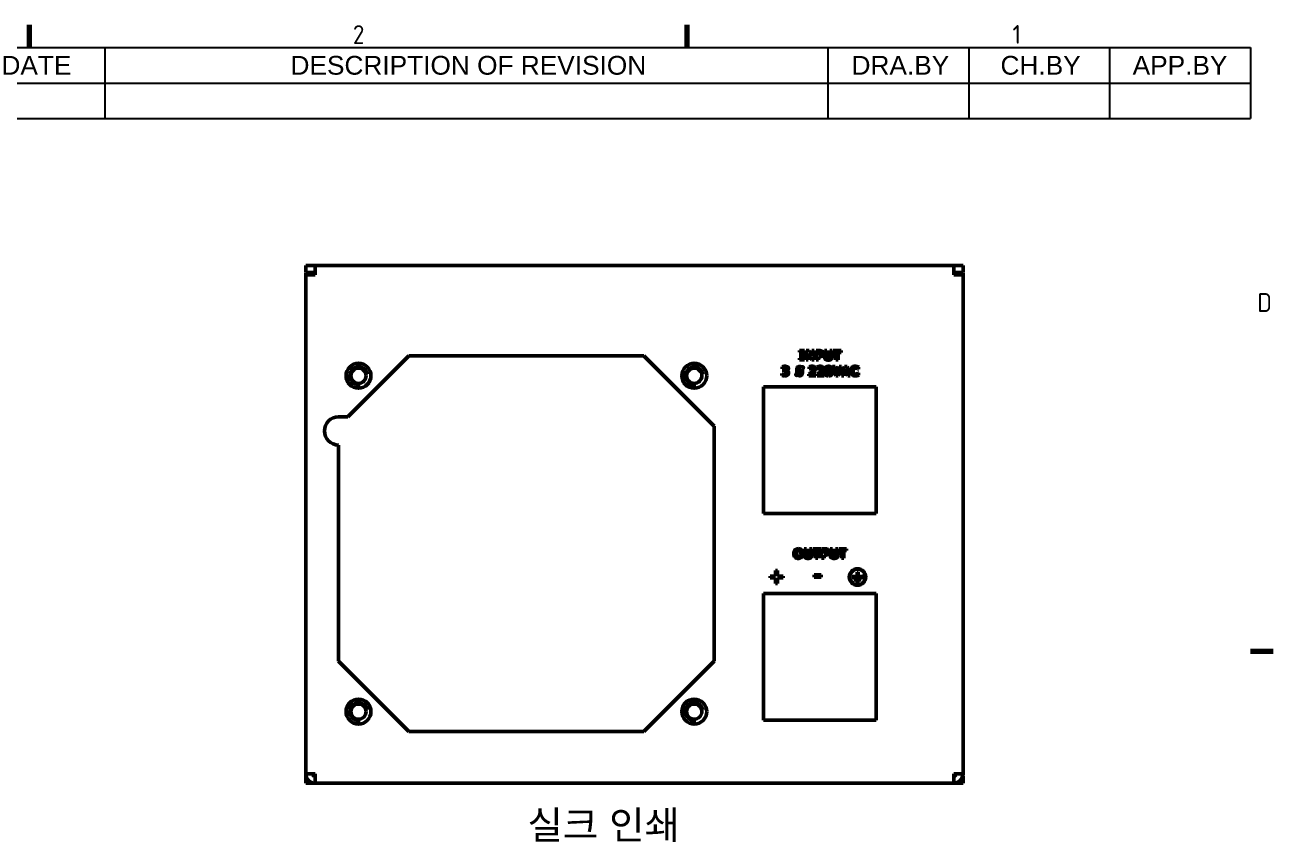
# Model space of a CAD drawing. Header units: millimetres. Extents: x 0 to 840, y 0 to 594.
# Drawn here: x 559 to 824.8, y 404.9 to 578.8 of the extents above; entities that cross this region are included whole.
import ezdxf

# ---------------------------------------------------------------- set-up
doc = ezdxf.new("R2010")
doc.units = ezdxf.units.MM
doc.header["$LTSCALE"] = 2
doc.layers.get('0').update_dxf_attribs({"lineweight": 25})
for name, color, linetype, lineweight in [('가시적인 것(ISO)', 7, 'Continuous', 50), ('가시적인 좁은 것(ISO)', 1, 'Continuous', 35), ('경계(ISO)', 7, 'Continuous', 70), ('기호(ISO)', 7, 'Continuous', 25)]:
    doc.layers.add(name, color=color, linetype=linetype, lineweight=lineweight)
doc.styles.add('ISO Proportional', font='arial.ttf')
doc.styles.add('ISO ProportionalPSTEK', font='isocp.shx')
doc.styles.add('주 문자 (JIS)', font='arial.ttf')

# ---------------------------------------------------------------- blocks, each defined once
blk = doc.blocks.new('경계 Default Border')
at = {"layer": '경계(ISO)'}
for p, q in [((280, 287), (280, 289.4)), ((350, 287), (350, 289.4)), ((410, 222.75), (412.4, 222.75))]:
    blk.add_line(p, q, dxfattribs=at)
at = {"layer": '경계(ISO)', "color": 1, "char_height": 2, "attachment_point": 7, "style": 'ISO ProportionalPSTEK'}
for s, insert in [('2', (314.42, 287.38)), ('1', (384.66, 287.4)), ('D', (410.72, 258.86))]:
    blk.add_mtext(s, dxfattribs=dict(at, insert=insert))
blk = doc.blocks.new('리비전 내역')
at = {"layer": '기호(ISO)'}
for p, q in [((258, 287), (410, 287)), ((288, 287), (288, 283.22)), ((365, 287), (365, 283.22)), ((380, 287), (380, 283.22)), ((395, 287), (395, 283.22)), ((410, 287), (410, 283.22)), ((258, 283.22), (410, 283.22)), ((288, 283.22), (288, 279.44)), ((365, 283.22), (365, 279.44)), ((380, 283.22), (380, 279.44)), ((395, 283.22), (395, 279.44)), ((410, 283.22), (410, 279.44)), ((258, 279.44), (410, 279.44))]:
    blk.add_line(p, q, dxfattribs=at)
at = {"layer": '기호(ISO)', "color": 7, "char_height": 2, "attachment_point": 7, "style": '주 문자 (JIS)'}
for s, insert in [('DATE', (277, 284.11)), ('DESCRIPTION OF REVISION', (307.78, 284.08)), ('DRA.BY', (367.52, 284.11)), ('CH.BY', (383.38, 284.08)), ('APP.BY', (397.45, 284.11))]:
    blk.add_mtext(s, dxfattribs=dict(at, insert=insert))

msp = doc.modelspace()

# ---------------------------------------------------------------- linework, layer by layer
at = {"layer": '가시적인 것(ISO)'}
for p, q in [((618.786, 527.583), (620.786, 527.583)), ((618.786, 526.083), (618.786, 527.583)), ((620.786, 527.583), (620.786, 527.52)), ((620.786, 527.583), (756.786, 527.583)), ((620.786, 527.52), (620.786, 525.583)), ((756.786, 527.583), (758.786, 527.583)), ((756.786, 527.52), (756.786, 527.583)), ((756.786, 525.583), (756.786, 527.52)), ((758.786, 526.083), (758.786, 527.583)), ((618.786, 526.083), (620.786, 526.083)), ((618.786, 525.983), (620.286, 525.983)), ((618.786, 525.583), (618.786, 525.983)), ((618.786, 525.583), (620.786, 525.583)), ((618.786, 419.383), (618.786, 525.583)), ((620.286, 525.983), (620.286, 525.583)), ((756.786, 526.083), (758.786, 526.083)), ((756.786, 525.583), (758.786, 525.583)), ((757.286, 525.983), (758.786, 525.983)), ((757.286, 525.583), (757.286, 525.983)), ((758.786, 525.983), (758.786, 525.583)), ((758.786, 525.583), (758.786, 419.383)), ((627.786, 495.383), (640.786, 508.383)), ((640.786, 508.383), (690.786, 508.383)), ((690.786, 508.383), (705.786, 493.383)), ((725.027, 509.493), (723.951, 509.493)), ((723.951, 509.493), (723.951, 509.145)), ((723.951, 509.145), (724.238, 509.145)), ((723.951, 507.842), (723.951, 507.493)), ((724.238, 507.842), (723.951, 507.842)), ((724.238, 509.145), (724.238, 507.842)), ((724.74, 507.842), (724.74, 509.145)), ((724.74, 509.145), (725.027, 509.145)), ((725.027, 507.842), (724.74, 507.842)), ((725.027, 509.145), (725.027, 509.493)), ((725.027, 507.493), (725.027, 507.842)), ((725.977, 509.493), (725.361, 509.493)), ((725.361, 509.493), (725.361, 507.493)), ((725.819, 508.887), (726.591, 507.493)), ((725.819, 507.493), (725.819, 508.887)), ((726.615, 508.347), (725.977, 509.493)), ((727.074, 509.493), (726.615, 509.493)), ((726.615, 509.493), (726.615, 508.347)), ((727.074, 507.493), (727.074, 509.493)), ((728.257, 509.493), (727.481, 509.493)), ((727.481, 509.493), (727.481, 507.493)), ((727.983, 508.521), (727.983, 509.121)), ((727.983, 509.121), (728.054, 509.121)), ((728.019, 508.521), (727.983, 508.521)), ((727.983, 507.493), (727.983, 508.148)), ((727.983, 508.148), (728.246, 508.148)), ((729.761, 509.493), (729.259, 509.493)), ((729.259, 509.493), (729.259, 508.216)), ((729.761, 508.245), (729.761, 509.493)), ((730.432, 509.493), (730.432, 508.245)), ((730.935, 509.493), (730.432, 509.493)), ((730.935, 508.218), (730.935, 509.493)), ((732.798, 509.493), (731.113, 509.493)), ((731.113, 509.493), (731.113, 509.112)), ((731.113, 509.112), (731.704, 509.112)), ((731.704, 509.112), (731.704, 507.493)), ((732.207, 507.493), (732.207, 509.112)), ((732.207, 509.112), (732.798, 509.112)), ((732.798, 509.112), (732.798, 509.493)), ((720.227, 506.031), (720.227, 505.603)), ((720.227, 505.603), (720.269, 505.603)), ((720.686, 505.338), (720.606, 505.338)), ((720.606, 505.338), (720.606, 504.986)), ((721.242, 505.172), (721.242, 505.192)), ((723.361, 505.506), (723.361, 504.729)), ((724.295, 505.671), (723.618, 504.852)), ((723.618, 504.852), (723.618, 505.506)), ((723.653, 504.562), (724.33, 505.383)), ((723.951, 507.493), (725.027, 507.493)), ((724.33, 505.383), (724.33, 504.729)), ((724.558, 505.978), (724.464, 505.853)), ((724.575, 505.611), (724.758, 505.84)), ((724.587, 504.729), (724.587, 505.506)), ((725.361, 507.493), (725.819, 507.493)), ((726.011, 506.03), (726.011, 505.594)), ((726.011, 505.594), (726.05, 505.594)), ((726.591, 507.493), (727.074, 507.493)), ((727.481, 507.493), (727.983, 507.493)), ((727.764, 506.03), (727.764, 505.594)), ((727.764, 505.594), (727.802, 505.594)), ((731.516, 506.116), (730.995, 506.116)), ((730.995, 506.116), (731.682, 504.116)), ((731.952, 504.759), (731.516, 506.116)), ((731.704, 507.493), (732.207, 507.493)), ((732.386, 506.116), (731.952, 504.759)), ((732.206, 504.116), (732.893, 506.116)), ((732.893, 506.116), (732.386, 506.116)), ((733.54, 506.116), (732.864, 504.116)), ((734.088, 506.116), (733.54, 506.116)), ((733.601, 504.887), (733.807, 505.548)), ((733.807, 505.548), (734.011, 504.887)), ((734.764, 504.116), (734.088, 506.116)), ((736.452, 505.511), (736.503, 505.511)), ((736.503, 505.511), (736.503, 505.988)), ((720.217, 504.634), (720.169, 504.634)), ((720.169, 504.634), (720.169, 504.2)), ((720.606, 504.986), (720.692, 504.986)), ((723.372, 504.621), (723.192, 504.404)), ((723.394, 504.261), (723.482, 504.38)), ((725.963, 504.441), (725.963, 504.116)), ((725.963, 504.116), (727.433, 504.116)), ((727.433, 504.493), (726.585, 504.493)), ((727.433, 504.116), (727.433, 504.493)), ((727.715, 504.441), (727.715, 504.116)), ((727.715, 504.116), (729.185, 504.116)), ((729.185, 504.493), (728.337, 504.493)), ((729.185, 504.116), (729.185, 504.493)), ((731.682, 504.116), (732.206, 504.116)), ((732.864, 504.116), (733.366, 504.116)), ((733.366, 504.116), (733.493, 504.524)), ((733.493, 504.524), (734.122, 504.524)), ((734.011, 504.887), (733.601, 504.887)), ((734.122, 504.524), (734.246, 504.116)), ((734.246, 504.116), (734.764, 504.116)), ((736.503, 504.719), (736.457, 504.719)), ((736.503, 504.248), (736.503, 504.719)), ((716.311, 474.783), (716.311, 501.783)), ((716.311, 501.783), (740.311, 501.783)), ((740.311, 501.783), (740.311, 474.783)), ((625.786, 495.383), (627.786, 495.383)), ((705.786, 493.383), (705.786, 443.383)), ((625.786, 443.383), (625.786, 489.383)), ((740.311, 474.783), (716.311, 474.783)), ((725.43, 467.283), (724.928, 467.283)), ((724.928, 467.283), (724.928, 466.006)), ((725.43, 466.035), (725.43, 467.283)), ((726.101, 467.283), (726.101, 466.035)), ((726.604, 467.283), (726.101, 467.283)), ((726.604, 466.008), (726.604, 467.283)), ((728.468, 467.283), (726.782, 467.283)), ((726.782, 467.283), (726.782, 466.903)), ((726.782, 466.903), (727.374, 466.903)), ((727.374, 466.903), (727.374, 465.283)), ((727.374, 465.283), (727.876, 465.283)), ((727.876, 465.283), (727.876, 466.903)), ((727.876, 466.903), (728.468, 466.903)), ((728.468, 466.903), (728.468, 467.283)), ((728.674, 467.283), (728.674, 465.283)), ((729.45, 467.283), (728.674, 467.283)), ((728.674, 465.283), (729.176, 465.283)), ((729.176, 466.911), (729.247, 466.911)), ((729.176, 466.311), (729.176, 466.911)), ((729.212, 466.311), (729.176, 466.311)), ((729.176, 465.283), (729.176, 465.938)), ((729.176, 465.938), (729.439, 465.938)), ((730.954, 467.283), (730.452, 467.283)), ((730.452, 467.283), (730.452, 466.006)), ((730.954, 466.035), (730.954, 467.283)), ((731.625, 467.283), (731.625, 466.035)), ((732.127, 467.283), (731.625, 467.283)), ((732.127, 466.008), (732.127, 467.283)), ((733.991, 467.283), (732.306, 467.283)), ((732.306, 467.283), (732.306, 466.903)), ((732.306, 466.903), (732.897, 466.903)), ((732.897, 466.903), (732.897, 465.283)), ((732.897, 465.283), (733.4, 465.283)), ((733.4, 465.283), (733.4, 466.903)), ((733.4, 466.903), (733.991, 466.903)), ((733.991, 466.903), (733.991, 467.283)), ((718.868, 462.658), (718.868, 461.472)), ((719.26, 462.658), (718.868, 462.658)), ((719.26, 461.472), (719.26, 462.658)), ((718.868, 461.472), (717.683, 461.472)), ((717.683, 461.472), (717.683, 461.095)), ((717.683, 461.095), (718.868, 461.095)), ((718.868, 461.095), (718.868, 459.909)), ((718.868, 459.909), (719.26, 459.909)), ((720.445, 461.472), (719.26, 461.472)), ((719.26, 459.909), (719.26, 461.095)), ((719.26, 461.095), (720.445, 461.095)), ((720.445, 461.095), (720.445, 461.472)), ((727.07, 461.744), (727.07, 461.258)), ((728.584, 461.744), (727.07, 461.744)), ((727.07, 461.258), (728.584, 461.258)), ((728.584, 461.258), (728.584, 461.744)), ((736.209, 461.385), (735.145, 461.385)), ((735.145, 461.385), (735.145, 461.181)), ((735.145, 461.181), (737.478, 461.181)), ((737.041, 460.948), (735.582, 460.948)), ((735.582, 460.948), (735.582, 460.744)), ((735.582, 460.744), (737.041, 460.744)), ((736.749, 460.51), (735.874, 460.51)), ((735.874, 460.51), (735.874, 460.306)), ((735.874, 460.306), (736.749, 460.306)), ((736.413, 462.348), (736.209, 462.348)), ((736.209, 462.348), (736.209, 461.385)), ((736.413, 461.385), (736.413, 462.348)), ((737.478, 461.385), (736.413, 461.385)), ((736.749, 460.306), (736.749, 460.51)), ((737.041, 460.744), (737.041, 460.948)), ((737.478, 461.181), (737.478, 461.385)), ((716.311, 430.783), (716.311, 457.783)), ((716.311, 457.783), (740.311, 457.783)), ((740.311, 457.783), (740.311, 430.783)), ((640.786, 428.383), (625.786, 443.383)), ((705.786, 443.383), (690.786, 428.383)), ((740.311, 430.783), (716.311, 430.783)), ((690.786, 428.383), (640.786, 428.383)), ((618.786, 419.383), (620.786, 419.383)), ((618.786, 418.883), (618.85, 418.883)), ((618.786, 418.883), (618.786, 417.383)), ((620.786, 417.383), (618.786, 417.383)), ((620.786, 417.383), (620.786, 419.383)), ((756.786, 417.383), (620.786, 417.383)), ((756.786, 419.383), (758.786, 419.383)), ((756.786, 419.383), (756.786, 417.383)), ((758.786, 417.383), (756.786, 417.383)), ((758.723, 418.883), (758.786, 418.883)), ((758.786, 418.883), (758.786, 417.383))]:
    msp.add_line(p, q, dxfattribs=at)
for centre, radius in [((630.036, 504.133), 2.65), ((630.036, 504.133), 1.621), ((701.536, 504.133), 2.65), ((701.536, 504.133), 1.621), ((736.311, 461.283), 1.75), ((736.311, 461.283), 1.662), ((630.036, 432.633), 2.65), ((630.036, 432.633), 1.621), ((701.536, 432.633), 2.65), ((701.536, 432.633), 1.621)]:
    msp.add_circle(centre, radius, dxfattribs=at)
for centre, radius, start, end in [((625.786, 492.383), 3, 90, 269.99999), ((620.786, 419.383), 2, 180, 270), ((620.786, 419.383), 0.5, 180, 270), ((756.786, 419.383), 2, 270, 0), ((756.786, 419.383), 0.5, 270, 0)]:
    msp.add_arc(centre, radius, start, end, dxfattribs=at)
for points, knots in [([(728.262, 508.532), (728.216, 508.524), (728.169, 508.523), (728.108, 508.521), (728.063, 508.521), (728.019, 508.521)], [-0.01837012, -0.01837012, -0.01837012, -0.01837012, -0.013252161, -0.013252161, 0, 0, 0, 0]), ([(728.054, 509.121), (728.113, 509.121), (728.172, 509.12), (728.278, 509.112), (728.324, 509.099), (728.367, 509.08)], [-0.031787441, -0.031787441, -0.031787441, -0.031787441, -0.014123441, -0.014123441, 0, 0, 0, 0]), ([(728.246, 508.148), (728.31, 508.148), (728.376, 508.153), (728.468, 508.172), (728.53, 508.185), (728.601, 508.215)], [-0.074248808, -0.074248808, -0.074248808, -0.074248808, -0.023058321, -0.023058321, 0, 0, 0, 0]), ([(728.782, 509.362), (728.712, 509.409), (728.636, 509.441), (728.469, 509.483), (728.371, 509.493), (728.257, 509.493)], [-0.066616423, -0.066616423, -0.066616423, -0.066616423, -0.034078927, -0.034078927, 0, 0, 0, 0]), ([(728.416, 508.602), (728.394, 508.58), (728.363, 508.565), (728.32, 508.546), (728.291, 508.537), (728.262, 508.532)], [-0.014267465, -0.014267465, -0.014267465, -0.014267465, -0.008887034, -0.008887034, 0, 0, 0, 0]), ([(728.367, 509.08), (728.38, 509.075), (728.392, 509.068), (728.416, 509.051), (728.427, 509.041), (728.451, 509.015), (728.47, 508.99), (728.498, 508.923), (728.503, 508.886), (728.503, 508.85)], [-0.037214265, -0.037214265, -0.037214265, -0.037214265, -0.029766475, -0.029766475, -0.021896672, -0.021896672, -0.010947686, -0.010947686, 0, 0, 0, 0]), ([(728.503, 508.85), (728.503, 508.818), (728.502, 508.785), (728.491, 508.717), (728.483, 508.695), (728.462, 508.652), (728.441, 508.625), (728.416, 508.602)], [-0.018026954, -0.018026954, -0.018026954, -0.018026954, -0.014411572, -0.014411572, -0.010147282, -0.010147282, 0, 0, 0, 0]), ([(728.601, 508.215), (728.648, 508.235), (728.693, 508.259), (728.761, 508.308), (728.803, 508.339), (728.847, 508.386)], [-0.050514812, -0.050514812, -0.050514812, -0.050514812, -0.019422618, -0.019422618, 0, 0, 0, 0]), ([(729.019, 508.863), (729.019, 508.929), (729.012, 508.996), (728.976, 509.131), (728.949, 509.182), (728.886, 509.277), (728.839, 509.324), (728.782, 509.362)], [-0.046659945, -0.046659945, -0.046659945, -0.046659945, -0.034194176, -0.034194176, -0.020449548, -0.020449548, 0, 0, 0, 0]), ([(728.847, 508.386), (728.875, 508.415), (728.899, 508.447), (728.942, 508.518), (728.96, 508.557), (728.997, 508.661), (729.019, 508.749), (729.019, 508.863)], [-0.075531211, -0.075531211, -0.075531211, -0.075531211, -0.055425873, -0.055425873, -0.034023399, -0.034023399, 0, 0, 0, 0]), ([(729.259, 508.216), (729.259, 508.149), (729.264, 508.081), (729.288, 507.957), (729.305, 507.899), (729.363, 507.773), (729.408, 507.709), (729.508, 507.615), (729.579, 507.559), (729.821, 507.468), (729.961, 507.451), (730.097, 507.451)], [-0.20675656, -0.20675656, -0.20675656, -0.20675656, -0.16463322, -0.16463322, -0.12701809, -0.12701809, -0.07735112, -0.07735112, -0.04067025, -0.04067025, 0, 0, 0, 0]), ([(730.097, 507.832), (730.063, 507.832), (730.029, 507.835), (729.968, 507.848), (729.94, 507.857), (729.888, 507.885), (729.864, 507.904), (729.827, 507.949), (729.806, 507.982), (729.768, 508.099), (729.761, 508.175), (729.761, 508.245)], [-0.090015286, -0.090015286, -0.090015286, -0.090015286, -0.070892023, -0.070892023, -0.054361988, -0.054361988, -0.036900033, -0.036900033, -0.021078035, -0.021078035, 0, 0, 0, 0]), ([(730.432, 508.245), (730.432, 508.197), (730.429, 508.147), (730.414, 508.061), (730.403, 508.022), (730.371, 507.953), (730.352, 507.929), (730.306, 507.885), (730.277, 507.868), (730.199, 507.838), (730.147, 507.832), (730.097, 507.832)], [-0.054681253, -0.054681253, -0.054681253, -0.054681253, -0.043178165, -0.043178165, -0.033900775, -0.033900775, -0.02525476, -0.02525476, -0.015051581, -0.015051581, 0, 0, 0, 0]), ([(730.097, 507.451), (730.178, 507.451), (730.26, 507.457), (730.409, 507.484), (730.477, 507.503), (730.634, 507.572), (730.698, 507.623), (730.802, 507.73), (730.846, 507.801), (730.919, 507.986), (730.935, 508.103), (730.935, 508.218)], [-0.10908015, -0.10908015, -0.10908015, -0.10908015, -0.09324897, -0.09324897, -0.07950059, -0.07950059, -0.05975548, -0.05975548, -0.03450019, -0.03450019, 0, 0, 0, 0]), ([(720.864, 506.158), (720.743, 506.158), (720.624, 506.144), (720.462, 506.106), (720.33, 506.075), (720.227, 506.031)], [-0.1244132, -0.1244132, -0.1244132, -0.1244132, -0.03353877, -0.03353877, 0, 0, 0, 0]), ([(720.269, 505.603), (720.295, 505.619), (720.335, 505.641), (720.376, 505.664), (720.422, 505.689), (720.478, 505.71)], [-0.04600953, -0.04600953, -0.04600953, -0.04600953, -0.01800756, -0.01800756, 0, 0, 0, 0]), ([(720.478, 505.71), (720.527, 505.729), (720.576, 505.744), (720.652, 505.76), (720.707, 505.772), (720.777, 505.772)], [-0.06303291, -0.06303291, -0.06303291, -0.06303291, -0.020806377, -0.020806377, 0, 0, 0, 0]), ([(720.984, 505.378), (720.944, 505.36), (720.898, 505.35), (720.798, 505.34), (720.742, 505.338), (720.686, 505.338)], [-0.030072995, -0.030072995, -0.030072995, -0.030072995, -0.016794279, -0.016794279, 0, 0, 0, 0]), ([(720.777, 505.772), (720.815, 505.772), (720.853, 505.768), (720.928, 505.758), (720.966, 505.749), (721, 505.731)], [-0.022904642, -0.022904642, -0.022904642, -0.022904642, -0.011503922, -0.011503922, 0, 0, 0, 0]), ([(721.397, 506.036), (721.33, 506.08), (721.252, 506.109), (721.119, 506.14), (721.022, 506.158), (720.864, 506.158)], [-0.11574417, -0.11574417, -0.11574417, -0.11574417, -0.04734302, -0.04734302, 0, 0, 0, 0]), ([(721.097, 505.573), (721.097, 505.543), (721.094, 505.513), (721.081, 505.473), (721.072, 505.451), (721.032, 505.407), (721.009, 505.39), (720.984, 505.378)], [-0.03920284, -0.03920284, -0.03920284, -0.03920284, -0.017932869, -0.017932869, -0.008455979, -0.008455979, 0, 0, 0, 0]), ([(721, 505.731), (721.022, 505.72), (721.041, 505.705), (721.075, 505.667), (721.082, 505.652), (721.094, 505.62), (721.097, 505.596), (721.097, 505.573)], [-0.013067995, -0.013067995, -0.013067995, -0.013067995, -0.01015169, -0.01015169, -0.007055905, -0.007055905, 0, 0, 0, 0]), ([(721.242, 505.192), (721.285, 505.202), (721.326, 505.217), (721.402, 505.259), (721.436, 505.284), (721.503, 505.352), (721.539, 505.401), (721.59, 505.525), (721.602, 505.59), (721.602, 505.657)], [-0.07399499, -0.07399499, -0.07399499, -0.07399499, -0.056896905, -0.056896905, -0.040267915, -0.040267915, -0.019992325, -0.019992325, 0, 0, 0, 0]), ([(721.514, 505.052), (721.475, 505.088), (721.43, 505.118), (721.366, 505.142), (721.315, 505.162), (721.242, 505.172)], [-0.093251038, -0.093251038, -0.093251038, -0.093251038, -0.022091353, -0.022091353, 0, 0, 0, 0]), ([(721.602, 505.657), (721.602, 505.705), (721.595, 505.753), (721.57, 505.837), (721.552, 505.88), (721.488, 505.969), (721.446, 506.006), (721.397, 506.036)], [-0.052274002, -0.052274002, -0.052274002, -0.052274002, -0.03281403, -0.03281403, -0.01715741, -0.01715741, 0, 0, 0, 0]), ([(721.653, 504.722), (721.653, 504.762), (721.65, 504.803), (721.633, 504.871), (721.622, 504.904), (721.578, 504.984), (721.55, 505.022), (721.514, 505.052)], [-0.04548934, -0.04548934, -0.04548934, -0.04548934, -0.027428689, -0.027428689, -0.014151034, -0.014151034, 0, 0, 0, 0]), ([(723.974, 506.117), (723.931, 506.117), (723.888, 506.114), (723.805, 506.097), (723.766, 506.085), (723.645, 506.032), (723.58, 505.98), (723.477, 505.874), (723.435, 505.812), (723.374, 505.666), (723.361, 505.587), (723.361, 505.506)], [-0.089011284, -0.089011284, -0.089011284, -0.089011284, -0.078717171, -0.078717171, -0.068836469, -0.068836469, -0.047191398, -0.047191398, -0.024417183, -0.024417183, 0, 0, 0, 0]), ([(723.618, 505.506), (723.618, 505.531), (723.62, 505.556), (723.63, 505.604), (723.637, 505.627), (723.667, 505.697), (723.697, 505.735), (723.759, 505.794), (723.795, 505.819), (723.88, 505.854), (723.926, 505.862), (723.974, 505.862)], [-0.051673374, -0.051673374, -0.051673374, -0.051673374, -0.045723496, -0.045723496, -0.040020811, -0.040020811, -0.027605755, -0.027605755, -0.014359188, -0.014359188, 0, 0, 0, 0]), ([(724.464, 505.853), (724.434, 505.903), (724.398, 505.949), (724.311, 506.025), (724.264, 506.054), (724.137, 506.105), (724.056, 506.117), (723.974, 506.117)], [-0.058876615, -0.058876615, -0.058876615, -0.058876615, -0.04129409, -0.04129409, -0.024448084, -0.024448084, 0, 0, 0, 0]), ([(723.974, 505.862), (724.025, 505.862), (724.076, 505.855), (724.159, 505.824), (724.192, 505.804), (724.252, 505.748), (724.277, 505.711), (724.295, 505.671)], [-0.040032841, -0.040032841, -0.040032841, -0.040032841, -0.02483093, -0.02483093, -0.013259827, -0.013259827, 0, 0, 0, 0]), ([(724.654, 506.02), (724.643, 506.02), (724.633, 506.019), (724.614, 506.015), (724.604, 506.012), (724.581, 506), (724.569, 505.99), (724.558, 505.978)], [-0.010866262, -0.010866262, -0.010866262, -0.010866262, -0.00778223, -0.00778223, -0.00487485, -0.00487485, 0, 0, 0, 0]), ([(724.587, 505.506), (724.587, 505.523), (724.586, 505.54), (724.582, 505.575), (724.579, 505.593), (724.575, 505.611)], [-0.010566795, -0.010566795, -0.010566795, -0.010566795, -0.005457005, -0.005457005, 0, 0, 0, 0]), ([(724.782, 505.893), (724.782, 505.906), (724.781, 505.918), (724.777, 505.941), (724.774, 505.952), (724.764, 505.972), (724.757, 505.982), (724.738, 505.999), (724.727, 506.006), (724.695, 506.018), (724.674, 506.02), (724.654, 506.02)], [-0.020693103, -0.020693103, -0.020693103, -0.020693103, -0.01696431, -0.01696431, -0.01372324, -0.01372324, -0.010107324, -0.010107324, -0.006109311, -0.006109311, 0, 0, 0, 0]), ([(724.758, 505.84), (724.76, 505.841), (724.763, 505.841), (724.767, 505.844), (724.768, 505.845), (724.773, 505.85), (724.775, 505.854), (724.781, 505.867), (724.782, 505.879), (724.782, 505.893)], [-0.0079660178, -0.0079660178, -0.0079660178, -0.0079660178, -0.0070099661, -0.0070099661, -0.0060543866, -0.0060543866, -0.0042040908, -0.0042040908, 0, 0, 0, 0]), ([(726.623, 506.154), (726.462, 506.154), (726.328, 506.125), (726.163, 506.085), (726.073, 506.059), (726.011, 506.03)], [-0.041693369, -0.041693369, -0.041693369, -0.041693369, -0.02052267, -0.02052267, 0, 0, 0, 0]), ([(726.05, 505.594), (726.075, 505.61), (726.099, 505.626), (726.135, 505.65), (726.172, 505.675), (726.24, 505.706)], [-0.067241411, -0.067241411, -0.067241411, -0.067241411, -0.022413804, -0.022413804, 0, 0, 0, 0]), ([(726.24, 505.706), (726.285, 505.724), (726.331, 505.741), (726.398, 505.759), (726.448, 505.772), (726.522, 505.772)], [-0.073831294, -0.073831294, -0.073831294, -0.073831294, -0.022150402, -0.022150402, 0, 0, 0, 0]), ([(726.522, 505.772), (726.553, 505.772), (726.584, 505.77), (726.64, 505.759), (726.666, 505.751), (726.725, 505.723), (726.749, 505.704), (726.788, 505.664), (726.805, 505.637), (726.832, 505.569), (726.838, 505.526), (726.838, 505.483)], [-0.040628396, -0.040628396, -0.040628396, -0.040628396, -0.034713994, -0.034713994, -0.029476829, -0.029476829, -0.022170864, -0.022170864, -0.012689694, -0.012689694, 0, 0, 0, 0]), ([(726.838, 505.483), (726.838, 505.442), (726.833, 505.402), (726.81, 505.32), (726.793, 505.28), (726.742, 505.188), (726.686, 505.103), (726.559, 504.971)], [-0.12880921, -0.12880921, -0.12880921, -0.12880921, -0.09258105, -0.09258105, -0.0547504, -0.0547504, 0, 0, 0, 0]), ([(727.345, 505.55), (727.345, 505.599), (727.341, 505.649), (727.323, 505.742), (727.309, 505.785), (727.262, 505.887), (727.223, 505.941), (727.134, 506.022), (727.073, 506.067), (726.866, 506.141), (726.741, 506.154), (726.623, 506.154)], [-0.15852734, -0.15852734, -0.15852734, -0.15852734, -0.13025763, -0.13025763, -0.10443201, -0.10443201, -0.06583884, -0.06583884, -0.03566443, -0.03566443, 0, 0, 0, 0]), ([(726.986, 504.838), (727.174, 505.028), (727.25, 505.166), (727.326, 505.355), (727.345, 505.451), (727.345, 505.55)], [-0.061042591, -0.061042591, -0.061042591, -0.061042591, -0.029758617, -0.029758617, 0, 0, 0, 0]), ([(728.375, 506.154), (728.214, 506.154), (728.08, 506.125), (727.915, 506.085), (727.825, 506.059), (727.764, 506.03)], [-0.041693369, -0.041693369, -0.041693369, -0.041693369, -0.02052267, -0.02052267, 0, 0, 0, 0]), ([(727.802, 505.594), (727.827, 505.61), (727.851, 505.626), (727.887, 505.65), (727.924, 505.675), (727.992, 505.706)], [-0.067241411, -0.067241411, -0.067241411, -0.067241411, -0.022413804, -0.022413804, 0, 0, 0, 0]), ([(727.992, 505.706), (728.037, 505.724), (728.083, 505.741), (728.15, 505.759), (728.2, 505.772), (728.274, 505.772)], [-0.073831294, -0.073831294, -0.073831294, -0.073831294, -0.022150402, -0.022150402, 0, 0, 0, 0]), ([(728.274, 505.772), (728.305, 505.772), (728.336, 505.77), (728.392, 505.759), (728.418, 505.751), (728.477, 505.723), (728.501, 505.704), (728.54, 505.664), (728.557, 505.637), (728.584, 505.569), (728.59, 505.526), (728.59, 505.483)], [-0.040628396, -0.040628396, -0.040628396, -0.040628396, -0.034713994, -0.034713994, -0.029476829, -0.029476829, -0.022170864, -0.022170864, -0.012689694, -0.012689694, 0, 0, 0, 0]), ([(728.59, 505.483), (728.59, 505.442), (728.585, 505.402), (728.562, 505.32), (728.545, 505.28), (728.494, 505.188), (728.438, 505.103), (728.311, 504.971)], [-0.12880921, -0.12880921, -0.12880921, -0.12880921, -0.09258105, -0.09258105, -0.0547504, -0.0547504, 0, 0, 0, 0]), ([(729.097, 505.55), (729.097, 505.599), (729.093, 505.649), (729.075, 505.742), (729.061, 505.785), (729.014, 505.887), (728.975, 505.941), (728.886, 506.022), (728.825, 506.067), (728.619, 506.141), (728.493, 506.154), (728.375, 506.154)], [-0.15852734, -0.15852734, -0.15852734, -0.15852734, -0.13025763, -0.13025763, -0.10443201, -0.10443201, -0.06583884, -0.06583884, -0.03566443, -0.03566443, 0, 0, 0, 0]), ([(728.738, 504.838), (728.926, 505.028), (729.002, 505.166), (729.078, 505.355), (729.097, 505.451), (729.097, 505.55)], [-0.061042591, -0.061042591, -0.061042591, -0.061042591, -0.029758617, -0.029758617, 0, 0, 0, 0]), ([(729.546, 505.894), (729.479, 505.796), (729.436, 505.685), (729.391, 505.479), (729.37, 505.34), (729.37, 505.116)], [-0.15316552, -0.15316552, -0.15316552, -0.15316552, -0.06719843, -0.06719843, 0, 0, 0, 0]), ([(729.37, 505.116), (729.37, 504.974), (729.379, 504.769), (729.454, 504.502), (729.491, 504.416), (729.545, 504.339)], [-0.08312122, -0.08312122, -0.08312122, -0.08312122, -0.02802084, -0.02802084, 0, 0, 0, 0]), ([(730.141, 506.156), (730.062, 506.156), (729.981, 506.149), (729.816, 506.108), (729.754, 506.077), (729.646, 506.01), (729.591, 505.957), (729.546, 505.894)], [-0.051291932, -0.051291932, -0.051291932, -0.051291932, -0.038162937, -0.038162937, -0.023226258, -0.023226258, 0, 0, 0, 0]), ([(729.874, 505.114), (729.874, 505.249), (729.88, 505.39), (729.914, 505.584), (729.931, 505.629), (729.958, 505.685), (729.974, 505.71), (730.013, 505.748), (730.034, 505.761), (730.084, 505.782), (730.112, 505.787), (730.141, 505.787)], [-0.0487421, -0.0487421, -0.0487421, -0.0487421, -0.034776855, -0.034776855, -0.024988752, -0.024988752, -0.016218863, -0.016218863, -0.008702598, -0.008702598, 0, 0, 0, 0]), ([(730.141, 504.443), (730.126, 504.443), (730.11, 504.444), (730.081, 504.45), (730.067, 504.454), (730.03, 504.471), (730.009, 504.486), (729.963, 504.534), (729.946, 504.569), (729.883, 504.724), (729.874, 504.942), (729.874, 505.114)], [-0.076972404, -0.076972404, -0.076972404, -0.076972404, -0.072879786, -0.072879786, -0.069032877, -0.069032877, -0.062227449, -0.062227449, -0.05147136, -0.05147136, 0, 0, 0, 0]), ([(730.738, 505.885), (730.704, 505.934), (730.666, 505.977), (730.575, 506.05), (730.525, 506.079), (730.368, 506.143), (730.252, 506.156), (730.141, 506.156)], [-0.068217283, -0.068217283, -0.068217283, -0.068217283, -0.05060831, -0.05060831, -0.033181554, -0.033181554, 0, 0, 0, 0]), ([(730.141, 505.787), (730.157, 505.787), (730.172, 505.785), (730.202, 505.78), (730.216, 505.775), (730.252, 505.759), (730.273, 505.745), (730.319, 505.696), (730.336, 505.661), (730.392, 505.524), (730.407, 505.329), (730.407, 505.116)], [-0.096887615, -0.096887615, -0.096887615, -0.096887615, -0.0916335, -0.0916335, -0.086706264, -0.086706264, -0.078034797, -0.078034797, -0.064035987, -0.064035987, 0, 0, 0, 0]), ([(730.407, 505.116), (730.407, 504.981), (730.401, 504.839), (730.366, 504.646), (730.349, 504.6), (730.321, 504.544), (730.305, 504.519), (730.266, 504.481), (730.246, 504.468), (730.197, 504.447), (730.169, 504.443), (730.141, 504.443)], [-0.049055553, -0.049055553, -0.049055553, -0.049055553, -0.034632614, -0.034632614, -0.024629748, -0.024629748, -0.015864862, -0.015864862, -0.008472152, -0.008472152, 0, 0, 0, 0]), ([(730.736, 504.336), (730.768, 504.382), (730.794, 504.431), (730.839, 504.541), (730.857, 504.601), (730.887, 504.746), (730.911, 504.887), (730.911, 505.116)], [-0.16301974, -0.16301974, -0.16301974, -0.16301974, -0.11828221, -0.11828221, -0.0685457, -0.0685457, 0, 0, 0, 0]), ([(730.911, 505.116), (730.911, 505.347), (730.885, 505.514), (730.828, 505.72), (730.791, 505.808), (730.738, 505.885)], [-0.064045791, -0.064045791, -0.064045791, -0.064045791, -0.028207364, -0.028207364, 0, 0, 0, 0]), ([(735.827, 506.154), (735.682, 506.154), (735.538, 506.133), (735.299, 506.032), (735.206, 505.969), (735.067, 505.827), (734.987, 505.731), (734.869, 505.434), (734.846, 505.274), (734.846, 505.114)], [-0.24299218, -0.24299218, -0.24299218, -0.24299218, -0.16080623, -0.16080623, -0.09579112, -0.09579112, -0.04793401, -0.04793401, 0, 0, 0, 0]), ([(734.846, 505.114), (734.846, 504.946), (734.869, 504.774), (734.99, 504.484), (735.064, 504.395), (735.205, 504.255), (735.299, 504.194), (735.538, 504.097), (735.682, 504.077), (735.825, 504.077)], [-0.13177733, -0.13177733, -0.13177733, -0.13177733, -0.10261232, -0.10261232, -0.07737156, -0.07737156, -0.04306457, -0.04306457, 0, 0, 0, 0]), ([(735.365, 505.112), (735.365, 505.181), (735.37, 505.251), (735.399, 505.39), (735.42, 505.443), (735.465, 505.537), (735.496, 505.586), (735.535, 505.626)], [-0.045268486, -0.045268486, -0.045268486, -0.045268486, -0.031450514, -0.031450514, -0.016887342, -0.016887342, 0, 0, 0, 0]), ([(735.545, 504.594), (735.517, 504.621), (735.492, 504.651), (735.449, 504.72), (735.43, 504.759), (735.398, 504.842), (735.365, 504.937), (735.365, 505.112)], [-0.14599279, -0.14599279, -0.14599279, -0.14599279, -0.10152764, -0.10152764, -0.05257783, -0.05257783, 0, 0, 0, 0]), ([(735.535, 505.626), (735.561, 505.653), (735.589, 505.678), (735.647, 505.718), (735.676, 505.734), (735.74, 505.758), (735.805, 505.78), (735.906, 505.78)], [-0.092922143, -0.092922143, -0.092922143, -0.092922143, -0.060024015, -0.060024015, -0.030433193, -0.030433193, 0, 0, 0, 0]), ([(736.224, 506.104), (736.164, 506.12), (736.102, 506.132), (736.007, 506.146), (735.938, 506.154), (735.827, 506.154)], [-0.094719941, -0.094719941, -0.094719941, -0.094719941, -0.033303206, -0.033303206, 0, 0, 0, 0]), ([(735.906, 505.78), (735.966, 505.78), (736.025, 505.771), (736.103, 505.743), (736.165, 505.72), (736.235, 505.676)], [-0.092944929, -0.092944929, -0.092944929, -0.092944929, -0.024889827, -0.024889827, 0, 0, 0, 0]), ([(736.503, 505.988), (736.462, 506.008), (736.413, 506.03), (736.347, 506.059), (736.29, 506.084), (736.224, 506.104)], [-0.055457164, -0.055457164, -0.055457164, -0.055457164, -0.020792819, -0.020792819, 0, 0, 0, 0]), ([(736.235, 505.676), (736.278, 505.65), (736.321, 505.621), (736.391, 505.563), (736.422, 505.537), (736.452, 505.511)], [-0.027278582, -0.027278582, -0.027278582, -0.027278582, -0.012077545, -0.012077545, 0, 0, 0, 0]), ([(720.169, 504.2), (720.252, 504.162), (720.352, 504.133), (720.489, 504.101), (720.613, 504.073), (720.841, 504.073)], [-0.19570886, -0.19570886, -0.19570886, -0.19570886, -0.06856833, -0.06856833, 0, 0, 0, 0]), ([(720.747, 504.461), (720.656, 504.461), (720.562, 504.482), (720.409, 504.536), (720.311, 504.575), (720.217, 504.634)], [-0.075715906, -0.075715906, -0.075715906, -0.075715906, -0.033080191, -0.033080191, 0, 0, 0, 0]), ([(720.692, 504.986), (720.767, 504.986), (720.841, 504.984), (720.907, 504.982), (720.959, 504.975), (721.007, 504.958)], [-0.01960437, -0.01960437, -0.01960437, -0.01960437, -0.015095203, -0.015095203, 0, 0, 0, 0]), ([(721.049, 504.529), (721.029, 504.514), (721.007, 504.503), (720.959, 504.484), (720.932, 504.478), (720.853, 504.466), (720.8, 504.461), (720.747, 504.461)], [-0.031395908, -0.031395908, -0.031395908, -0.031395908, -0.023966851, -0.023966851, -0.015855374, -0.015855374, 0, 0, 0, 0]), ([(720.841, 504.073), (721.034, 504.073), (721.143, 504.103), (721.286, 504.15), (721.368, 504.191), (721.439, 504.248)], [-0.04536264, -0.04536264, -0.04536264, -0.04536264, -0.027513335, -0.027513335, 0, 0, 0, 0]), ([(721.007, 504.958), (721.025, 504.952), (721.043, 504.944), (721.075, 504.923), (721.089, 504.912), (721.115, 504.883), (721.127, 504.866), (721.146, 504.814), (721.149, 504.782), (721.149, 504.751)], [-0.030104817, -0.030104817, -0.030104817, -0.030104817, -0.02318649, -0.02318649, -0.016636807, -0.016636807, -0.00927667, -0.00927667, 0, 0, 0, 0]), ([(721.149, 504.751), (721.149, 504.724), (721.147, 504.695), (721.135, 504.637), (721.125, 504.618), (721.101, 504.576), (721.077, 504.55), (721.049, 504.529)], [-0.018046005, -0.018046005, -0.018046005, -0.018046005, -0.014651647, -0.014651647, -0.010680567, -0.010680567, 0, 0, 0, 0]), ([(721.439, 504.248), (721.476, 504.278), (721.509, 504.311), (721.565, 504.386), (721.588, 504.426), (721.639, 504.549), (721.653, 504.635), (721.653, 504.722)], [-0.05412953, -0.05412953, -0.05412953, -0.05412953, -0.040100383, -0.040100383, -0.026150503, -0.026150503, 0, 0, 0, 0]), ([(723.192, 504.404), (723.187, 504.401), (723.184, 504.398), (723.177, 504.39), (723.174, 504.385), (723.168, 504.369), (723.166, 504.355), (723.166, 504.341)], [-0.0075745658, -0.0075745658, -0.0075745658, -0.0075745658, -0.0058828417, -0.0058828417, -0.0041078006, -0.0041078006, 0, 0, 0, 0]), ([(723.166, 504.341), (723.166, 504.329), (723.167, 504.316), (723.171, 504.292), (723.175, 504.282), (723.185, 504.261), (723.192, 504.251), (723.21, 504.234), (723.222, 504.227), (723.253, 504.215), (723.274, 504.213), (723.295, 504.213)], [-0.020845841, -0.020845841, -0.020845841, -0.020845841, -0.017033669, -0.017033669, -0.013727508, -0.013727508, -0.010083226, -0.010083226, -0.006078584, -0.006078584, 0, 0, 0, 0]), ([(723.295, 504.213), (723.304, 504.213), (723.313, 504.214), (723.331, 504.218), (723.34, 504.221), (723.365, 504.233), (723.381, 504.246), (723.394, 504.261)], [-0.011423329, -0.011423329, -0.011423329, -0.011423329, -0.008637803, -0.008637803, -0.005898224, -0.005898224, 0, 0, 0, 0]), ([(723.361, 504.729), (723.361, 504.71), (723.361, 504.691), (723.365, 504.655), (723.368, 504.637), (723.372, 504.621)], [-0.010888795, -0.010888795, -0.010888795, -0.010888795, -0.005155348, -0.005155348, 0, 0, 0, 0]), ([(723.482, 504.38), (723.513, 504.33), (723.55, 504.284), (723.637, 504.209), (723.684, 504.18), (723.812, 504.128), (723.893, 504.116), (723.974, 504.116)], [-0.058969547, -0.058969547, -0.058969547, -0.058969547, -0.041287848, -0.041287848, -0.024426192, -0.024426192, 0, 0, 0, 0]), ([(723.974, 504.371), (723.929, 504.371), (723.883, 504.377), (723.801, 504.405), (723.767, 504.424), (723.701, 504.482), (723.674, 504.52), (723.653, 504.562)], [-0.039912537, -0.039912537, -0.039912537, -0.039912537, -0.026250665, -0.026250665, -0.014104245, -0.014104245, 0, 0, 0, 0]), ([(724.33, 504.729), (724.33, 504.703), (724.328, 504.678), (724.318, 504.629), (724.311, 504.606), (724.281, 504.536), (724.252, 504.499), (724.189, 504.439), (724.153, 504.414), (724.068, 504.379), (724.022, 504.371), (723.974, 504.371)], [-0.05251108, -0.05251108, -0.05251108, -0.05251108, -0.046251314, -0.046251314, -0.040270647, -0.040270647, -0.027605755, -0.027605755, -0.014359188, -0.014359188, 0, 0, 0, 0]), ([(723.974, 504.116), (724.017, 504.116), (724.06, 504.119), (724.142, 504.136), (724.182, 504.148), (724.301, 504.2), (724.366, 504.252), (724.47, 504.36), (724.513, 504.422), (724.574, 504.568), (724.587, 504.647), (724.587, 504.729)], [-0.090224765, -0.090224765, -0.090224765, -0.090224765, -0.079637847, -0.079637847, -0.069472068, -0.069472068, -0.047407436, -0.047407436, -0.024491949, -0.024491949, 0, 0, 0, 0]), ([(726.559, 504.971), (726.478, 504.885), (726.388, 504.8), (726.229, 504.661), (726.122, 504.569), (725.963, 504.441)], [-0.14017317, -0.14017317, -0.14017317, -0.14017317, -0.06114512, -0.06114512, 0, 0, 0, 0]), ([(726.585, 504.493), (726.631, 504.528), (726.709, 504.592), (726.823, 504.685), (726.869, 504.723), (726.986, 504.838)], [-0.076852624, -0.076852624, -0.076852624, -0.076852624, -0.049206342, -0.049206342, 0, 0, 0, 0]), ([(728.311, 504.971), (728.23, 504.885), (728.14, 504.8), (727.981, 504.661), (727.874, 504.569), (727.715, 504.441)], [-0.14017317, -0.14017317, -0.14017317, -0.14017317, -0.06114512, -0.06114512, 0, 0, 0, 0]), ([(728.337, 504.493), (728.383, 504.528), (728.461, 504.592), (728.575, 504.685), (728.621, 504.723), (728.738, 504.838)], [-0.076852624, -0.076852624, -0.076852624, -0.076852624, -0.049206342, -0.049206342, 0, 0, 0, 0]), ([(729.545, 504.339), (729.577, 504.293), (729.615, 504.251), (729.703, 504.18), (729.753, 504.152), (729.91, 504.088), (730.028, 504.073), (730.141, 504.073)], [-0.067721199, -0.067721199, -0.067721199, -0.067721199, -0.050830226, -0.050830226, -0.033958711, -0.033958711, 0, 0, 0, 0]), ([(730.141, 504.073), (730.222, 504.073), (730.304, 504.081), (730.432, 504.112), (730.502, 504.135), (730.638, 504.221), (730.692, 504.273), (730.736, 504.336)], [-0.088207139, -0.088207139, -0.088207139, -0.088207139, -0.048304381, -0.048304381, -0.023026528, -0.023026528, 0, 0, 0, 0]), ([(735.909, 504.451), (735.81, 504.451), (735.734, 504.478), (735.641, 504.515), (735.59, 504.55), (735.545, 504.594)], [-0.030078206, -0.030078206, -0.030078206, -0.030078206, -0.018855916, -0.018855916, 0, 0, 0, 0]), ([(735.825, 504.077), (735.902, 504.077), (735.985, 504.08), (736.109, 504.102), (736.168, 504.117), (736.225, 504.135)], [-0.037658865, -0.037658865, -0.037658865, -0.037658865, -0.018121392, -0.018121392, 0, 0, 0, 0]), ([(736.25, 504.558), (736.203, 504.528), (736.15, 504.503), (736.071, 504.474), (736.005, 504.451), (735.909, 504.451)], [-0.084319467, -0.084319467, -0.084319467, -0.084319467, -0.028705718, -0.028705718, 0, 0, 0, 0]), ([(736.225, 504.135), (736.277, 504.15), (736.327, 504.168), (736.38, 504.192), (736.441, 504.219), (736.503, 504.248)], [-0.23556124, -0.23556124, -0.23556124, -0.23556124, -0.02045318, -0.02045318, 0, 0, 0, 0]), ([(736.457, 504.719), (736.429, 504.693), (736.398, 504.666), (736.347, 504.623), (736.317, 504.598), (736.25, 504.558)], [-0.054338598, -0.054338598, -0.054338598, -0.054338598, -0.023436256, -0.023436256, 0, 0, 0, 0]), ([(723.69, 467.326), (723.614, 467.326), (723.539, 467.32), (723.397, 467.294), (723.331, 467.274), (723.165, 467.204), (723.074, 467.143), (722.941, 467.006), (722.863, 466.911), (722.744, 466.611), (722.722, 466.446), (722.722, 466.283)], [-0.24958576, -0.24958576, -0.24958576, -0.24958576, -0.20455343, -0.20455343, -0.1632517, -0.1632517, -0.09675879, -0.09675879, -0.04892245, -0.04892245, 0, 0, 0, 0]), ([(722.722, 466.283), (722.722, 466.19), (722.73, 466.097), (722.763, 465.922), (722.787, 465.842), (722.877, 465.641), (722.947, 465.553), (723.088, 465.414), (723.179, 465.355), (723.411, 465.261), (723.55, 465.241), (723.69, 465.241)], [-0.13589598, -0.13589598, -0.13589598, -0.13589598, -0.11774397, -0.11774397, -0.10134105, -0.10134105, -0.07495206, -0.07495206, -0.04181409, -0.04181409, 0, 0, 0, 0]), ([(723.241, 466.283), (723.241, 466.433), (723.261, 466.548), (723.317, 466.7), (723.343, 466.753), (723.379, 466.797)], [-0.048768309, -0.048768309, -0.048768309, -0.048768309, -0.017005684, -0.017005684, 0, 0, 0, 0]), ([(723.377, 465.773), (723.322, 465.845), (723.292, 465.927), (723.25, 466.068), (723.241, 466.176), (723.241, 466.283)], [-0.04979636, -0.04979636, -0.04979636, -0.04979636, -0.032173114, -0.032173114, 0, 0, 0, 0]), ([(723.691, 465.619), (723.656, 465.619), (723.621, 465.623), (723.567, 465.637), (723.528, 465.648), (723.444, 465.697), (723.408, 465.733), (723.377, 465.773)], [-0.052165755, -0.052165755, -0.052165755, -0.052165755, -0.029131272, -0.029131272, -0.015199427, -0.015199427, 0, 0, 0, 0]), ([(723.379, 466.797), (723.401, 466.824), (723.426, 466.85), (723.486, 466.898), (723.513, 466.91), (723.582, 466.939), (723.636, 466.948), (723.691, 466.948)], [-0.026996482, -0.026996482, -0.026996482, -0.026996482, -0.022287892, -0.022287892, -0.016608405, -0.016608405, 0, 0, 0, 0]), ([(724.659, 466.283), (724.659, 466.375), (724.652, 466.468), (724.62, 466.64), (724.597, 466.72), (724.505, 466.931), (724.43, 467.018), (724.295, 467.151), (724.203, 467.211), (723.97, 467.305), (723.83, 467.326), (723.69, 467.326)], [-0.1267453, -0.1267453, -0.1267453, -0.1267453, -0.11211098, -0.11211098, -0.09892327, -0.09892327, -0.07546325, -0.07546325, -0.0420232, -0.0420232, 0, 0, 0, 0]), ([(723.69, 465.241), (723.765, 465.241), (723.841, 465.247), (723.984, 465.274), (724.051, 465.293), (724.218, 465.364), (724.309, 465.426), (724.451, 465.572), (724.523, 465.666), (724.637, 465.955), (724.659, 466.12), (724.659, 466.283)], [-0.21940928, -0.21940928, -0.21940928, -0.21940928, -0.18236911, -0.18236911, -0.14836805, -0.14836805, -0.09331195, -0.09331195, -0.04888113, -0.04888113, 0, 0, 0, 0]), ([(723.691, 466.948), (723.726, 466.948), (723.761, 466.944), (723.826, 466.927), (723.86, 466.915), (723.937, 466.87), (723.973, 466.834), (724.004, 466.794)], [-0.038886936, -0.038886936, -0.038886936, -0.038886936, -0.026596327, -0.026596327, -0.015234219, -0.015234219, 0, 0, 0, 0]), ([(724.006, 465.776), (723.985, 465.748), (723.961, 465.722), (723.904, 465.677), (723.875, 465.662), (723.798, 465.63), (723.746, 465.619), (723.691, 465.619)], [-0.032821414, -0.032821414, -0.032821414, -0.032821414, -0.024958364, -0.024958364, -0.016342814, -0.016342814, 0, 0, 0, 0]), ([(724.004, 466.794), (724.066, 466.716), (724.094, 466.624), (724.132, 466.492), (724.14, 466.384), (724.14, 466.283)], [-0.040818732, -0.040818732, -0.040818732, -0.040818732, -0.030036433, -0.030036433, 0, 0, 0, 0]), ([(724.14, 466.283), (724.14, 466.106), (724.117, 466.018), (724.084, 465.906), (724.051, 465.837), (724.006, 465.776)], [-0.034974056, -0.034974056, -0.034974056, -0.034974056, -0.022913744, -0.022913744, 0, 0, 0, 0]), ([(724.928, 466.006), (724.928, 465.939), (724.933, 465.871), (724.957, 465.747), (724.975, 465.689), (725.033, 465.563), (725.077, 465.499), (725.178, 465.405), (725.249, 465.349), (725.49, 465.258), (725.63, 465.241), (725.766, 465.241)], [-0.20675656, -0.20675656, -0.20675656, -0.20675656, -0.16463322, -0.16463322, -0.12701809, -0.12701809, -0.07735112, -0.07735112, -0.04067025, -0.04067025, 0, 0, 0, 0]), ([(725.766, 465.622), (725.732, 465.622), (725.698, 465.625), (725.637, 465.638), (725.61, 465.647), (725.557, 465.675), (725.534, 465.694), (725.496, 465.739), (725.476, 465.772), (725.437, 465.889), (725.43, 465.965), (725.43, 466.035)], [-0.090015286, -0.090015286, -0.090015286, -0.090015286, -0.070892023, -0.070892023, -0.054361988, -0.054361988, -0.036900033, -0.036900033, -0.021078035, -0.021078035, 0, 0, 0, 0]), ([(726.101, 466.035), (726.101, 465.987), (726.098, 465.937), (726.083, 465.851), (726.073, 465.812), (726.04, 465.743), (726.021, 465.719), (725.976, 465.675), (725.947, 465.658), (725.868, 465.628), (725.816, 465.622), (725.766, 465.622)], [-0.054681253, -0.054681253, -0.054681253, -0.054681253, -0.043178165, -0.043178165, -0.033900775, -0.033900775, -0.02525476, -0.02525476, -0.015051581, -0.015051581, 0, 0, 0, 0]), ([(725.766, 465.241), (725.847, 465.241), (725.929, 465.247), (726.078, 465.274), (726.147, 465.293), (726.303, 465.362), (726.367, 465.413), (726.472, 465.521), (726.516, 465.591), (726.589, 465.776), (726.604, 465.893), (726.604, 466.008)], [-0.10908015, -0.10908015, -0.10908015, -0.10908015, -0.09324897, -0.09324897, -0.07950059, -0.07950059, -0.05975548, -0.05975548, -0.03450019, -0.03450019, 0, 0, 0, 0]), ([(729.455, 466.322), (729.408, 466.314), (729.362, 466.313), (729.3, 466.311), (729.256, 466.311), (729.212, 466.311)], [-0.01837012, -0.01837012, -0.01837012, -0.01837012, -0.013252161, -0.013252161, 0, 0, 0, 0]), ([(729.247, 466.911), (729.306, 466.911), (729.365, 466.91), (729.471, 466.902), (729.517, 466.889), (729.56, 466.87)], [-0.031787441, -0.031787441, -0.031787441, -0.031787441, -0.014123441, -0.014123441, 0, 0, 0, 0]), ([(729.439, 465.938), (729.503, 465.938), (729.569, 465.943), (729.661, 465.962), (729.722, 465.975), (729.794, 466.005)], [-0.074248808, -0.074248808, -0.074248808, -0.074248808, -0.023058321, -0.023058321, 0, 0, 0, 0]), ([(729.975, 467.152), (729.905, 467.199), (729.829, 467.231), (729.662, 467.273), (729.564, 467.283), (729.45, 467.283)], [-0.066616423, -0.066616423, -0.066616423, -0.066616423, -0.034078927, -0.034078927, 0, 0, 0, 0]), ([(729.609, 466.392), (729.586, 466.37), (729.556, 466.355), (729.513, 466.336), (729.484, 466.327), (729.455, 466.322)], [-0.014267465, -0.014267465, -0.014267465, -0.014267465, -0.008887034, -0.008887034, 0, 0, 0, 0]), ([(729.56, 466.87), (729.573, 466.865), (729.585, 466.858), (729.609, 466.841), (729.62, 466.831), (729.644, 466.805), (729.663, 466.78), (729.691, 466.713), (729.696, 466.676), (729.696, 466.64)], [-0.037214265, -0.037214265, -0.037214265, -0.037214265, -0.029766475, -0.029766475, -0.021896672, -0.021896672, -0.010947686, -0.010947686, 0, 0, 0, 0]), ([(729.696, 466.64), (729.696, 466.608), (729.695, 466.575), (729.684, 466.507), (729.676, 466.485), (729.655, 466.442), (729.633, 466.415), (729.609, 466.392)], [-0.018026954, -0.018026954, -0.018026954, -0.018026954, -0.014411572, -0.014411572, -0.010147282, -0.010147282, 0, 0, 0, 0]), ([(729.794, 466.005), (729.841, 466.025), (729.886, 466.049), (729.954, 466.098), (729.996, 466.129), (730.04, 466.176)], [-0.050514812, -0.050514812, -0.050514812, -0.050514812, -0.019422618, -0.019422618, 0, 0, 0, 0]), ([(730.212, 466.653), (730.212, 466.719), (730.205, 466.786), (730.169, 466.921), (730.142, 466.972), (730.079, 467.067), (730.032, 467.114), (729.975, 467.152)], [-0.046659945, -0.046659945, -0.046659945, -0.046659945, -0.034194176, -0.034194176, -0.020449548, -0.020449548, 0, 0, 0, 0]), ([(730.04, 466.176), (730.068, 466.205), (730.092, 466.237), (730.135, 466.308), (730.153, 466.347), (730.19, 466.451), (730.212, 466.54), (730.212, 466.653)], [-0.075531211, -0.075531211, -0.075531211, -0.075531211, -0.055425873, -0.055425873, -0.034023399, -0.034023399, 0, 0, 0, 0]), ([(730.452, 466.006), (730.452, 465.939), (730.457, 465.871), (730.481, 465.747), (730.498, 465.689), (730.556, 465.563), (730.601, 465.499), (730.701, 465.405), (730.772, 465.349), (731.014, 465.258), (731.154, 465.241), (731.289, 465.241)], [-0.20675656, -0.20675656, -0.20675656, -0.20675656, -0.16463322, -0.16463322, -0.12701809, -0.12701809, -0.07735112, -0.07735112, -0.04067025, -0.04067025, 0, 0, 0, 0]), ([(731.289, 465.622), (731.256, 465.622), (731.222, 465.625), (731.161, 465.638), (731.133, 465.647), (731.081, 465.675), (731.057, 465.694), (731.02, 465.739), (730.999, 465.772), (730.961, 465.889), (730.954, 465.965), (730.954, 466.035)], [-0.090015286, -0.090015286, -0.090015286, -0.090015286, -0.070892023, -0.070892023, -0.054361988, -0.054361988, -0.036900033, -0.036900033, -0.021078035, -0.021078035, 0, 0, 0, 0]), ([(731.625, 466.035), (731.625, 465.987), (731.622, 465.937), (731.607, 465.851), (731.596, 465.812), (731.564, 465.743), (731.545, 465.719), (731.499, 465.675), (731.47, 465.658), (731.391, 465.628), (731.34, 465.622), (731.289, 465.622)], [-0.054681253, -0.054681253, -0.054681253, -0.054681253, -0.043178165, -0.043178165, -0.033900775, -0.033900775, -0.02525476, -0.02525476, -0.015051581, -0.015051581, 0, 0, 0, 0]), ([(731.289, 465.241), (731.37, 465.241), (731.453, 465.247), (731.602, 465.274), (731.67, 465.293), (731.827, 465.362), (731.891, 465.413), (731.995, 465.521), (732.039, 465.591), (732.112, 465.776), (732.127, 465.893), (732.127, 466.008)], [-0.10908015, -0.10908015, -0.10908015, -0.10908015, -0.09324897, -0.09324897, -0.07950059, -0.07950059, -0.05975548, -0.05975548, -0.03450019, -0.03450019, 0, 0, 0, 0])]:
    msp.add_open_spline(points, degree=3, knots=knots, dxfattribs=at)
at = {"layer": '가시적인 좁은 것(ISO)'}
for centre in [(630.036, 504.133), (701.536, 504.133), (630.036, 432.633), (701.536, 432.633)]:
    msp.add_arc(centre, 2, 10, 280, dxfattribs=at)

# ---------------------------------------------------------------- block references
at = {"xscale": 2, "yscale": 2, "zscale": 2}
msp.add_blockref('경계 Default Border', (0, 0), dxfattribs=at)
at = {"layer": '기호(ISO)', "xscale": 2, "yscale": 2, "zscale": 2}
msp.add_blockref('리비전 내역', (0, 0), dxfattribs=at)

# ---------------------------------------------------------------- texts
at = {"layer": '기호(ISO)', "color": 7, "insert": (682.253, 408.193), "char_height": 6, "width": 40.9862, "attachment_point": 5, "style": 'ISO Proportional'}
msp.add_mtext('{실크 인쇄 }', dxfattribs=at)

doc.saveas('drawing.dxf')
